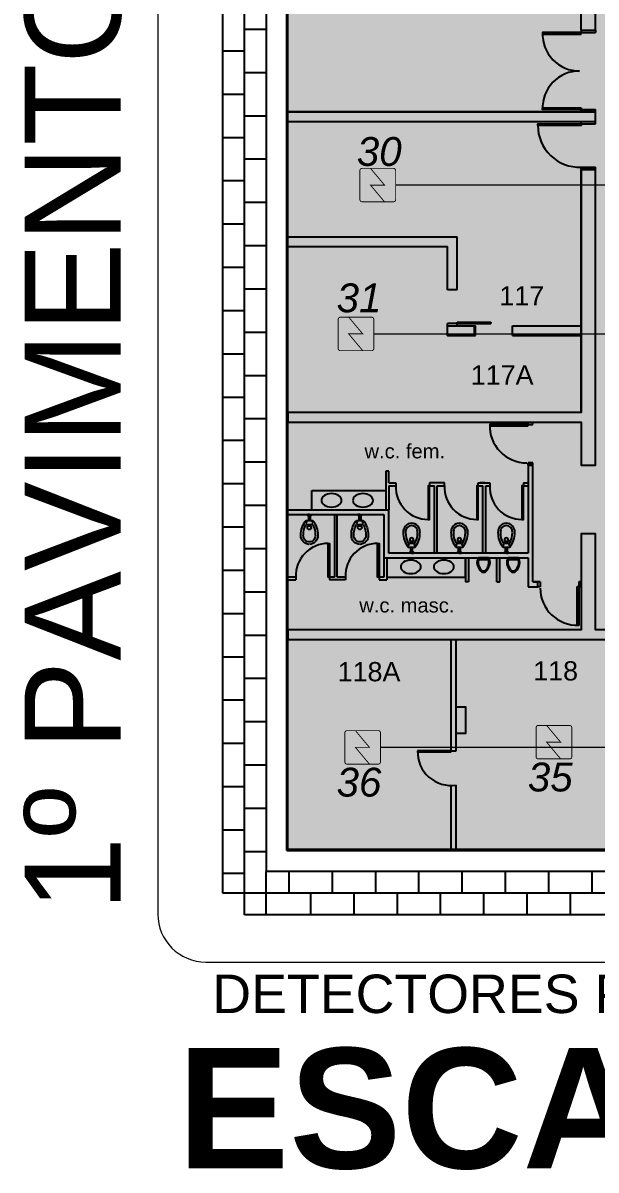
# Model space of a CAD drawing. Header units: metres. Extents: x -331 to 2982, y 362 to 2539.
# Drawn here: x 740.57 to 752.49, y 1545.86 to 1569.72 of the extents above; entities that cross this region are included whole.
import ezdxf
from ezdxf.enums import TextEntityAlignment as Align

# ---------------------------------------------------------------- set-up
doc = ezdxf.new("R2010")
doc.units = ezdxf.units.M
doc.layers.get('0').update_dxf_attribs({"color": 251})
doc.layers.add('_corredores', color=251, linetype='Continuous', plot=False)
doc.layers.add('_salas', color=251, linetype='Continuous', plot=False)
for name, color, linetype in [('ALV', 251, 'Continuous'), ('CX', 251, 'Continuous'), ('Det', 251, 'Continuous'), ('DET. FUMAÇA', 1, 'Continuous'), ('Div', 251, 'Continuous'), ('Est', 251, 'Continuous'), ('Mob', 251, 'Continuous'), ('SALAS NOVAS', 7, 'Continuous'), ('Texto_Salas', 251, 'Continuous'), ('vid', 251, 'Continuous')]:
    doc.layers.add(name, color=color, linetype=linetype)
doc.styles.add('ARIAL', font='arial.ttf')
doc.styles.add('DESTAQUE', font='arial.ttf', dxfattribs={"height": 0.4})
doc.styles.get("Standard").update_dxf_attribs({"font": 'arial.ttf', "height": 0.3})
doc.styles.add('X3G_ENTITY_1416AEE5', font='arial.ttf', dxfattribs={"height": 0.6})
doc.styles.add('X3G_ENTITY_1416AEEF', font='arial.ttf', dxfattribs={"height": 0.6})
doc.styles.add('X3G_ENTITY_1416AF03', font='arial.ttf', dxfattribs={"height": 0.6})
doc.styles.add('X3G_ENTITY_1416AF0D', font='arial.ttf', dxfattribs={"height": 0.6})
doc.styles.add('X3G_ENTITY_14219045', font='arialbd.ttf', dxfattribs={"height": 2.5})

# ---------------------------------------------------------------- blocks, each defined once
blk = doc.blocks.new('Detector de fumaça')
at = {"layer": 'DET. FUMAÇA', "linetype": 'Continuous', "lineweight": 15, "const_width": 0.0187}
blk.add_lwpolyline([(774.599, 539.816), (775.249, 539.816, -0.414214), (775.296, 539.769), (775.296, 539.167, -0.414214), (775.249, 539.12), (774.599, 539.12, -0.414214), (774.553, 539.167), (774.553, 539.769, -0.414214)], format="xyb", close=True, dxfattribs=at)
blk.add_lwpolyline([(774.773, 539.816), (775.064, 539.468), (774.773, 539.468), (775.064, 539.12)], dxfattribs=at)
blk = doc.blocks.new('VASO')
at = {"layer": 'Mob'}
for p, q in [((302.411, 172.354), (302.411, 172.494)), ((302.499, 172.354), (302.499, 172.494)), ((302.351, 172.465), (302.38, 172.465)), ((302.351, 172.383), (302.38, 172.383)), ((302.38, 172.465), (302.38, 172.383)), ((302.599, 172.444), (302.499, 172.444)), ((302.599, 172.404), (302.499, 172.404)), ((302.599, 172.444), (302.599, 172.455)), ((302.599, 172.404), (302.599, 172.444)), ((302.599, 172.404), (302.599, 172.393)), ((302.619, 172.464), (302.609, 172.464)), ((302.619, 172.383), (302.609, 172.383)), ((302.619, 172.424), (302.619, 172.464)), ((302.619, 172.424), (302.619, 172.383))]:
    blk.add_line(p, q, dxfattribs=at)
for centre in [(302.453, 172.486), (302.453, 172.362)]:
    blk.add_circle(centre, 0.00707, dxfattribs=at)
for centre, radius, start, end in [((302.178, 172.42), 0.179, 86.6811, 178.7962), ((302.178, 172.42), 0.129, 86.6811, 178.7962), ((302.205, 172.134), 0.464, 50.6979, 92.0637), ((302.205, 172.134), 0.414, 60.1325, 92.0637), ((302.178, 172.427), 0.179, 181.2038, 273.3189), ((302.178, 172.427), 0.129, 181.2038, 273.3189), ((302.205, 172.713), 0.464, 267.9363, 309.3021), ((302.205, 172.713), 0.414, 267.9363, 299.8675), ((302.349, 172.422), 0.043, 86.6811, 178.7962), ((302.349, 172.426), 0.043, 181.2038, 273.3189), ((302.609, 172.455), 0.00935, 90, 180), ((302.609, 172.393), 0.00935, 180, 270)]:
    blk.add_arc(centre, radius, start, end, dxfattribs=at)

msp = doc.modelspace()

# ---------------------------------------------------------------- hatches: boundary and pattern name
at = {"layer": '_corredores', "transparency": 33554508}
h = msp.add_hatch(color=256, dxfattribs=at)
h.dxf.hatch_style = 1
h.paths.add_polyline_path([(849.579, 1608.941), (849.579, 1612.216), (852.229, 1612.216), (852.229, 1614.651), (851.629, 1614.651), (851.629, 1624.564), (870.399, 1624.564), (870.399, 1626.4), (870.209, 1626.4), (870.209, 1626.597), (870.023, 1626.784), (866.324, 1626.785), (866.308, 1626.751), (866.204, 1626.834), (865.442, 1627.594), (864.014, 1627.594), (862.586, 1627.594), (861.776, 1626.785), (861.74, 1626.785), (861.736, 1626.784), (861.723, 1626.783), (861.705, 1626.783), (858.111, 1626.785), (857.764, 1626.438), (857.417, 1626.785), (853.824, 1626.785), (853.808, 1626.751), (853.704, 1626.834), (852.942, 1627.594), (851.514, 1627.594), (849.768, 1627.594), (849.768, 1626.834), (849.628, 1626.834), (849.628, 1629.914), (841.254, 1629.914), (841.254, 1628.074), (840.494, 1628.074), (840.494, 1627.116), (840.776, 1626.834), (840.394, 1626.452), (840.062, 1626.785), (836.454, 1626.785), (836.439, 1626.751), (836.334, 1626.834), (835.573, 1627.594), (834.144, 1627.594), (832.716, 1627.594), (831.906, 1626.785), (831.87, 1626.785), (831.867, 1626.784), (831.853, 1626.783), (831.835, 1626.783), (828.241, 1626.785), (827.894, 1626.438), (827.548, 1626.785), (823.954, 1626.785), (823.938, 1626.751), (823.834, 1626.834), (823.072, 1627.594), (821.644, 1627.594), (820.215, 1627.594), (819.405, 1626.785), (819.37, 1626.785), (819.366, 1626.784), (819.353, 1626.783), (819.335, 1626.783), (815.741, 1626.785), (815.394, 1626.438), (815.047, 1626.785), (811.454, 1626.785), (811.438, 1626.751), (811.334, 1626.834), (810.572, 1627.594), (809.144, 1627.594), (807.715, 1627.594), (806.906, 1626.785), (806.87, 1626.785), (806.866, 1626.784), (806.853, 1626.783), (806.835, 1626.783), (803.241, 1626.785), (802.894, 1626.438), (802.547, 1626.785), (798.954, 1626.785), (798.938, 1626.751), (798.834, 1626.834), (798.072, 1627.594), (796.644, 1627.594), (795.215, 1627.594), (794.406, 1626.785), (794.37, 1626.785), (794.366, 1626.784), (794.353, 1626.783), (794.335, 1626.783), (790.741, 1626.785), (790.394, 1626.438), (790.047, 1626.785), (786.454, 1626.785), (786.438, 1626.751), (786.334, 1626.834), (785.572, 1627.594), (784.144, 1627.594), (782.716, 1627.594), (781.906, 1626.785), (781.87, 1626.785), (781.866, 1626.784), (781.853, 1626.783), (781.835, 1626.783), (778.241, 1626.785), (777.894, 1626.438), (777.547, 1626.785), (773.954, 1626.785), (773.938, 1626.751), (773.834, 1626.834), (773.072, 1627.594), (771.644, 1627.594), (770.216, 1627.594), (769.406, 1626.785), (769.37, 1626.785), (769.367, 1626.784), (769.353, 1626.783), (769.335, 1626.783), (765.635, 1626.784), (765.449, 1626.597), (765.449, 1626.4), (765.259, 1626.4), (765.259, 1624.564), (770.104, 1624.564), (770.104, 1614.651), (770.414, 1614.651), (770.414, 1605.531), (765.029, 1605.531), (765.029, 1610.831), (763.829, 1610.831), (763.829, 1605.531), (755.929, 1605.531), (755.929, 1610.831), (754.829, 1610.831), (754.829, 1605.531), (746.079, 1605.531), (746.079, 1601.916), (748.449, 1601.916), (748.449, 1603.616), (748.049, 1603.616), (748.049, 1603.816), (754.474, 1603.816), (754.474, 1603.616), (754.149, 1603.616), (754.149, 1601.916), (754.474, 1601.916), (754.474, 1601.716), (754.474, 1601.191), (757.974, 1601.191), (757.974, 1603.591), (757.974, 1603.791), (768.029, 1603.791), (768.029, 1603.771), (768.834, 1603.771), (768.834, 1595.811), (768.004, 1595.811), (768.004, 1595.791), (762.364, 1595.791), (762.364, 1590.581), (754.174, 1590.581), (754.174, 1593.066), (752.499, 1593.066), (752.499, 1560.541), (752.299, 1560.541), (752.299, 1561.441), (751.199, 1561.441), (751.199, 1558.116), (752.299, 1558.116), (752.299, 1559.116), (752.499, 1559.116), (752.499, 1557.116), (755.419, 1557.116), (755.419, 1558.966), (753.924, 1558.966), (753.924, 1563.441), (754.189, 1563.441), (754.189, 1587.651), (760.824, 1587.651), (760.824, 1587.741), (768.929, 1587.741), (768.929, 1563.841), (770.329, 1563.841), (770.329, 1587.741), (771.929, 1587.741), (773.029, 1587.741), (775.879, 1587.741), (775.879, 1586.641), (777.179, 1586.641), (777.179, 1587.741), (788.779, 1587.741), (788.779, 1586.641), (790.079, 1586.641), (790.079, 1587.741), (802.329, 1587.741), (804.029, 1587.741), (844.979, 1587.741), (844.979, 1587.916), (845.279, 1587.916), (845.279, 1587.563), (845.279, 1563.241), (806.429, 1563.241), (806.429, 1563.441), (806.629, 1563.441), (806.629, 1565.791), (806.229, 1565.791), (806.229, 1585.191), (806.629, 1585.191), (806.629, 1587.541), (803.039, 1587.541), (803.039, 1576.841), (798.689, 1576.841), (796.094, 1576.841, -0.496898), (794.36, 1575.527), (793.559, 1573.063), (798.509, 1571.449), (798.509, 1560.721), (794.829, 1560.721), (794.829, 1560.541), (794.829, 1557.551), (801.129, 1557.551), (801.129, 1556.451), (802.329, 1556.451), (802.329, 1557.551), (805.229, 1557.551), (805.229, 1556.451), (806.429, 1556.451), (806.429, 1560.691), (845.279, 1560.691), (845.279, 1555.997), (846.404, 1555.997), (846.404, 1556.891), (846.054, 1556.891), (846.054, 1556.991), (846.454, 1556.991), (846.454, 1560.691), (849.204, 1560.691), (849.204, 1556.991), (849.604, 1556.991), (849.604, 1556.891), (849.254, 1556.891), (849.254, 1555.997), (850.479, 1555.997), (850.479, 1563.241), (849.579, 1563.241), (849.579, 1572.291), (849.579, 1575.941), (849.579, 1587.563), (849.579, 1588.141), (849.679, 1588.141), (849.679, 1587.991), (866.719, 1587.991), (870.339, 1587.991), (870.339, 1595.791), (866.429, 1595.791), (866.429, 1595.721), (852.429, 1595.721), (852.429, 1590.391), (849.579, 1590.391)])
h.paths.add_polyline_path([(845.139, 1595.841), (845.279, 1595.841), (845.279, 1590.341), (839.679, 1590.341), (775.879, 1590.341), (773.004, 1590.341), (773.004, 1595.811), (771.774, 1595.811), (771.774, 1603.766), (773.119, 1603.766), (773.119, 1603.821), (845.139, 1603.821)], flags=16)
h.paths.add_polyline_path([(846.026, 1605.531), (845.019, 1605.531), (845.019, 1609.931), (845.029, 1610.831), (843.829, 1610.831), (843.829, 1605.531), (835.029, 1605.531), (835.029, 1610.831), (833.829, 1610.831), (833.829, 1605.531), (825.029, 1605.531), (825.029, 1610.831), (823.829, 1610.831), (823.829, 1605.531), (815.029, 1605.531), (815.029, 1610.831), (813.829, 1610.831), (813.829, 1605.531), (805.029, 1605.531), (805.029, 1610.831), (803.829, 1610.831), (803.829, 1605.531), (795.029, 1605.531), (795.029, 1610.831), (793.829, 1610.831), (793.829, 1605.531), (785.029, 1605.531), (785.029, 1610.831), (783.829, 1610.831), (783.829, 1605.531), (775.029, 1605.531), (775.029, 1610.831), (773.999, 1610.831), (773.999, 1605.531), (773.214, 1605.531), (773.214, 1614.651), (773.144, 1614.651), (773.144, 1620.131), (775.164, 1620.131), (775.164, 1622.051), (773.644, 1622.051), (773.644, 1621.631), (773.184, 1621.631), (773.184, 1624.564), (845.949, 1624.563), (845.949, 1621.631), (845.489, 1621.631), (845.489, 1622.051), (843.989, 1622.051), (843.989, 1621.631), (843.969, 1620.131), (845.949, 1620.131), (845.949, 1614.651), (846.026, 1614.651)], flags=16)
h.paths.add_polyline_path([(865.19, 1593.806, -2.788173), (864.407, 1590.628), (864.569, 1590.706), (864.758, 1590.381), (866.058, 1591.278, -0.450063), (866.35, 1592.463), (865.616, 1593.862), (865.298, 1593.662)], flags=16)
h.paths.add_polyline_path([(845.264, 1626.452), (844.882, 1626.834), (845.264, 1627.216), (845.646, 1626.834)], flags=16)
h.paths.add_polyline_path([(851.514, 1626.452), (851.132, 1626.834), (851.514, 1627.216), (851.896, 1626.834)], flags=16)
h.paths.add_polyline_path([(834.144, 1626.452), (833.762, 1626.834), (834.144, 1627.216), (834.526, 1626.834)], flags=16)
h.paths.add_polyline_path([(864.014, 1626.452), (863.632, 1626.834), (864.014, 1627.216), (864.396, 1626.834)], flags=16)
h.paths.add_polyline_path([(821.644, 1626.452), (821.262, 1626.834), (821.644, 1627.216), (822.026, 1626.834)], flags=16)
h.paths.add_polyline_path([(809.526, 1626.834), (809.144, 1626.452), (808.762, 1626.834), (809.144, 1627.216)], flags=16)
h.paths.add_polyline_path([(797.026, 1626.834), (796.644, 1626.452), (796.262, 1626.834), (796.644, 1627.216)], flags=16)
h.paths.add_polyline_path([(784.526, 1626.834), (784.144, 1626.452), (783.762, 1626.834), (784.144, 1627.216)], flags=16)
h.paths.add_polyline_path([(772.026, 1626.834), (771.644, 1626.452), (771.262, 1626.834), (771.644, 1627.216)], flags=16)
h.paths.add_polyline_path([(767.575, 1593.944), (767.428, 1593.841), (767.223, 1594.085), (766.329, 1593.191, -0.414214), (766.329, 1592.392), (767.223, 1591.497), (767.428, 1591.741), (767.575, 1591.638, -3.171595)], flags=16)
at = {"layer": '_salas', "transparency": 33554559}
h = msp.add_hatch(color=256, dxfattribs=at)
h.dxf.hatch_style = 1
h.paths.add_polyline_path([(746.067, 1552.512), (773.017, 1552.512), (773.017, 1550.722), (773.217, 1550.722), (773.217, 1566.522), (773.017, 1566.522), (773.017, 1563.422), (770.517, 1563.422), (770.517, 1563.822), (770.317, 1563.822), (768.917, 1563.822), (768.917, 1587.722), (760.812, 1587.722), (760.812, 1587.632), (760.812, 1587.522), (762.307, 1587.522), (762.317, 1563.422), (757.857, 1563.422), (757.857, 1560.547), (753.912, 1560.547), (753.912, 1558.947), (755.407, 1558.947), (755.407, 1557.097), (752.487, 1557.097), (752.487, 1559.097), (752.287, 1559.097), (752.287, 1558.097), (751.187, 1558.097), (751.187, 1561.422), (752.287, 1561.422), (752.287, 1560.522), (752.487, 1560.522), (752.487, 1593.047), (754.162, 1593.047), (754.462, 1593.047), (754.462, 1593.247), (744.437, 1593.247), (744.437, 1593.047), (746.067, 1593.047)])
h = msp.add_hatch(color=256, dxfattribs=at)
h.dxf.hatch_style = 1
h.paths.add_polyline_path([(746.079, 1552.531), (773.029, 1552.531), (773.029, 1550.741), (773.229, 1550.741), (773.229, 1566.541), (773.029, 1566.541), (773.029, 1563.441), (770.529, 1563.441), (770.529, 1563.841), (770.329, 1563.841), (768.929, 1563.841), (768.929, 1587.741), (760.824, 1587.741), (760.824, 1587.651), (760.824, 1587.541), (762.319, 1587.541), (762.329, 1563.441), (757.869, 1563.441), (757.869, 1560.566), (753.924, 1560.566), (753.924, 1558.966), (755.419, 1558.966), (755.419, 1557.116), (752.499, 1557.116), (752.499, 1559.116), (752.299, 1559.116), (752.299, 1558.116), (751.199, 1558.116), (751.199, 1561.441), (752.299, 1561.441), (752.299, 1560.541), (752.499, 1560.541), (752.499, 1593.066), (754.174, 1593.066), (754.474, 1593.066), (754.474, 1593.266), (744.449, 1593.266), (744.449, 1593.066), (746.079, 1593.066)])

# ---------------------------------------------------------------- linework, layer by layer
at = {"lineweight": 0}
msp.add_lwpolyline([(773.029, 1552.531), (746.079, 1552.531), (746.079, 1593.066)], dxfattribs=at)
at = {"color": 251}
msp.add_lwpolyline([(773.029, 1552.531), (746.079, 1552.531), (746.079, 1593.066)], dxfattribs=at)
at = {"layer": 'ALV', "color": 251}
for p, q in [((752.179, 1569.571), (752.179, 1574.021)), ((752.479, 1569.571), (752.479, 1574.021)), ((746.079, 1567.871), (752.479, 1567.871)), ((752.479, 1567.871), (746.079, 1567.871)), ((752.479, 1567.671), (752.479, 1567.871)), ((752.479, 1567.671), (752.479, 1567.871)), ((746.079, 1567.671), (752.479, 1567.671)), ((746.079, 1567.671), (752.479, 1567.671)), ((752.179, 1561.621), (752.179, 1566.671)), ((752.479, 1560.521), (752.479, 1566.671)), ((751.179, 1560.521), (751.079, 1560.521)), ((751.079, 1560.521), (751.079, 1560.196)), ((751.079, 1560.521), (751.179, 1560.521)), ((751.179, 1560.521), (751.079, 1560.521)), ((751.079, 1560.521), (751.079, 1560.196)), ((751.179, 1558.096), (751.179, 1560.521)), ((751.179, 1558.096), (751.179, 1560.521)), ((751.079, 1560.196), (751.079, 1558.696)), ((751.079, 1560.196), (751.079, 1558.696)), ((746.079, 1559.596), (748.179, 1559.596)), ((746.079, 1559.496), (748.079, 1559.496)), ((748.079, 1559.496), (748.079, 1558.596)), ((748.179, 1558.696), (748.179, 1559.596)), ((752.479, 1559.096), (752.179, 1559.096)), ((748.079, 1558.596), (751.079, 1558.596)), ((751.079, 1558.696), (748.179, 1558.696)), ((751.079, 1558.596), (751.079, 1557.996)), ((751.179, 1558.096), (751.279, 1558.096)), ((751.279, 1558.096), (751.179, 1558.096)), ((751.279, 1557.996), (751.279, 1558.096)), ((751.279, 1557.996), (751.279, 1558.096)), ((751.079, 1557.996), (751.279, 1557.996)), ((751.079, 1557.996), (751.279, 1557.996)), ((749.479, 1554.581), (749.479, 1556.896)), ((749.579, 1554.581), (749.579, 1556.896)), ((749.479, 1554.581), (749.579, 1554.581)), ((749.479, 1554.561), (749.479, 1554.581)), ((749.479, 1552.531), (749.479, 1553.861)), ((749.579, 1552.531), (749.579, 1553.868))]:
    msp.add_line(p, q, dxfattribs=at)
at = {"layer": 'ALV', "color": 251, "ltscale": 0.8}
msp.add_line((752.179, 1569.571), (752.479, 1569.571), dxfattribs=at)
at = {"layer": 'ALV', "color": 251, "linetype": 'ByBlock', "ltscale": 0.8}
msp.add_line((752.179, 1569.571), (752.479, 1569.571), dxfattribs=at)
at = {"layer": 'ALV', "color": 251}
for points in [[(752.479, 1566.671), (752.179, 1566.671), (752.179, 1561.621), (746.079, 1561.621), (746.079, 1561.421), (752.179, 1561.421), (752.179, 1560.521), (752.479, 1560.521)], [(753.104, 1557.096), (752.479, 1557.096), (752.479, 1559.096), (752.179, 1559.096), (752.179, 1557.096), (746.079, 1557.096), (746.079, 1556.896), (752.479, 1556.896), (753.104, 1556.896)]]:
    msp.add_lwpolyline(points, close=True, dxfattribs=at)
at = {"layer": 'CX', "color": 251, "ltscale": 0.8}
for p, q in [((752.179, 1569.571), (752.179, 1569.521)), ((752.179, 1569.521), (752.479, 1569.521)), ((752.479, 1569.571), (752.479, 1569.521)), ((752.179, 1567.921), (752.479, 1567.921)), ((752.179, 1567.871), (752.179, 1567.921)), ((752.479, 1567.871), (752.479, 1567.921)), ((752.179, 1567.621), (752.179, 1567.671)), ((752.179, 1567.621), (752.479, 1567.621)), ((752.479, 1567.621), (752.479, 1567.671)), ((752.179, 1566.721), (752.479, 1566.721)), ((752.179, 1566.671), (752.179, 1566.721)), ((752.179, 1566.671), (752.479, 1566.671)), ((752.179, 1566.671), (752.479, 1566.671)), ((752.479, 1566.671), (752.479, 1566.721)), ((749.604, 1563.501), (750.304, 1563.501)), ((749.604, 1563.501), (749.604, 1563.471)), ((749.604, 1563.471), (750.304, 1563.471)), ((750.304, 1563.501), (750.304, 1563.471)), ((751.079, 1561.371), (751.079, 1561.421)), ((751.179, 1561.371), (751.179, 1561.421)), ((751.329, 1558.096), (751.279, 1558.096)), ((752.179, 1558.096), (752.129, 1558.096)), ((751.329, 1557.996), (751.279, 1557.996)), ((752.179, 1557.996), (752.129, 1557.996)), ((749.479, 1554.581), (748.779, 1554.581)), ((748.779, 1554.561), (749.479, 1554.561))]:
    msp.add_line(p, q, dxfattribs=at)
at = {"layer": 'CX', "color": 251}
for p, q in [((751.079, 1561.371), (751.179, 1561.371)), ((751.179, 1560.571), (751.079, 1560.571)), ((751.079, 1560.521), (751.079, 1560.571)), ((751.079, 1560.571), (751.179, 1560.571)), ((751.179, 1560.521), (751.179, 1560.571)), ((751.329, 1558.096), (751.329, 1557.996)), ((752.129, 1558.096), (752.129, 1557.996)), ((752.129, 1558.096), (752.129, 1557.996)), ((752.179, 1557.996), (752.179, 1558.096))]:
    msp.add_line(p, q, dxfattribs=at)
at = {"layer": 'CX', "color": 251, "ltscale": 8}
for points in [[(752.179, 1569.49), (752.179, 1569.52), (751.379, 1569.52), (751.379, 1569.49)], [(752.179, 1567.952), (752.179, 1567.922), (751.379, 1567.922), (751.379, 1567.952)], [(751.079, 1561.342), (751.079, 1561.372), (750.279, 1561.372), (750.279, 1561.342)], [(749.029, 1560.096), (748.999, 1560.096), (748.999, 1559.396), (749.029, 1559.396)], [(750.039, 1560.096), (750.009, 1560.096), (750.009, 1559.396), (750.039, 1559.396)], [(750.979, 1560.096), (750.949, 1560.096), (750.949, 1559.396), (750.979, 1559.396)], [(746.949, 1558.196), (746.919, 1558.196), (746.919, 1558.896), (746.949, 1558.896)], [(747.979, 1558.196), (747.949, 1558.196), (747.949, 1558.896), (747.979, 1558.896)], [(752.099, 1557.997), (752.129, 1557.997), (752.129, 1557.197), (752.099, 1557.197)]]:
    msp.add_lwpolyline(points, close=True, dxfattribs=at)
at = {"layer": 'CX', "color": 251, "ltscale": 0.8}
msp.add_lwpolyline([(752.179, 1567.621), (752.179, 1567.591), (751.279, 1567.591), (751.279, 1567.621)], close=True, dxfattribs=at)
at = {"layer": 'CX', "color": 251, "ltscale": 8}
for centre, radius, start, end in [((752.149, 1569.491), 0.771, 177.8106, 270), ((752.149, 1567.951), 0.771, 90, 182.1894), ((751.049, 1561.342), 0.771, 177.8106, 270), ((748.999, 1560.067), 0.671, 177.4911, 270), ((750.009, 1560.067), 0.671, 177.4911, 270), ((750.949, 1560.067), 0.671, 177.4911, 270), ((746.919, 1558.225), 0.671, 90, 182.5089), ((747.949, 1558.225), 0.671, 90, 182.5089), ((752.1, 1557.967), 0.771, 180, 272.1894)]:
    msp.add_arc(centre, radius, start, end, dxfattribs=at)
at = {"layer": 'CX', "color": 251, "ltscale": 0.8}
for centre, radius, start, end in [((752.15, 1567.591), 0.871, 180, 271.942), ((749.479, 1554.561), 0.7, 178.3628, 278.2132)]:
    msp.add_arc(centre, radius, start, end, dxfattribs=at)
at = {"layer": 'Det', "color": 251}
for p, q in [((744.729, 1551.621), (744.729, 1593.046)), ((745.179, 1551.621), (745.179, 1593.046)), ((745.629, 1593.046), (745.629, 1552.071)), ((744.729, 1569.591), (744.729, 1569.591)), ((745.179, 1569.591), (745.629, 1569.591)), ((744.729, 1569.141), (745.179, 1569.141)), ((744.729, 1568.691), (744.729, 1568.691)), ((745.179, 1568.691), (745.629, 1568.691)), ((744.729, 1568.241), (745.179, 1568.241)), ((744.729, 1567.791), (744.729, 1567.791)), ((745.179, 1567.791), (745.629, 1567.791)), ((744.729, 1567.341), (745.179, 1567.341)), ((744.729, 1566.891), (744.729, 1566.891)), ((745.179, 1566.891), (745.629, 1566.891)), ((744.729, 1566.441), (745.179, 1566.441)), ((744.729, 1565.991), (744.729, 1565.991)), ((745.179, 1565.991), (745.629, 1565.991)), ((744.729, 1565.541), (745.179, 1565.541)), ((744.729, 1565.091), (744.729, 1565.091)), ((745.179, 1565.091), (745.629, 1565.091)), ((744.729, 1564.641), (745.179, 1564.641)), ((744.729, 1564.191), (744.729, 1564.191)), ((745.179, 1564.191), (745.629, 1564.191)), ((744.729, 1563.741), (745.179, 1563.741)), ((744.729, 1563.291), (744.729, 1563.291)), ((745.179, 1563.291), (745.629, 1563.291)), ((744.729, 1562.841), (745.179, 1562.841)), ((744.729, 1562.391), (744.729, 1562.391)), ((745.179, 1562.391), (745.629, 1562.391)), ((744.729, 1561.941), (745.179, 1561.941)), ((744.729, 1561.491), (744.729, 1561.491)), ((745.179, 1561.491), (745.629, 1561.491)), ((744.729, 1561.041), (745.179, 1561.041)), ((744.729, 1560.591), (744.729, 1560.591)), ((745.179, 1560.591), (745.629, 1560.591)), ((744.729, 1560.141), (745.179, 1560.141)), ((744.729, 1559.691), (744.729, 1559.691)), ((745.179, 1559.691), (745.629, 1559.691)), ((744.729, 1559.241), (745.179, 1559.241)), ((744.729, 1558.791), (744.729, 1558.791)), ((745.179, 1558.791), (745.629, 1558.791)), ((744.729, 1558.341), (745.179, 1558.341)), ((744.729, 1557.891), (744.729, 1557.891)), ((745.179, 1557.891), (745.629, 1557.891)), ((744.729, 1557.441), (745.179, 1557.441)), ((744.729, 1556.991), (744.729, 1556.991)), ((745.179, 1556.991), (745.629, 1556.991)), ((744.729, 1556.541), (745.179, 1556.541)), ((744.729, 1556.091), (744.729, 1556.091)), ((745.179, 1556.091), (745.629, 1556.091)), ((744.729, 1555.641), (745.179, 1555.641)), ((744.729, 1555.191), (744.729, 1555.191)), ((745.179, 1555.191), (745.629, 1555.191)), ((744.729, 1554.741), (745.179, 1554.741)), ((744.729, 1554.291), (744.729, 1554.291)), ((745.179, 1554.291), (745.629, 1554.291)), ((744.729, 1553.841), (745.179, 1553.841)), ((744.729, 1553.391), (744.729, 1553.391)), ((745.179, 1553.391), (745.629, 1553.391)), ((744.729, 1552.941), (745.179, 1552.941)), ((744.729, 1552.491), (744.729, 1552.491)), ((745.179, 1552.491), (745.629, 1552.491)), ((744.729, 1552.041), (745.179, 1552.041)), ((773.009, 1552.071), (745.629, 1552.071)), ((745.629, 1551.621), (745.629, 1552.071)), ((746.109, 1551.621), (746.109, 1552.071)), ((747.009, 1551.621), (747.009, 1552.071)), ((747.909, 1551.621), (747.909, 1552.071)), ((748.809, 1551.621), (748.809, 1552.071)), ((749.709, 1551.621), (749.709, 1552.071)), ((750.609, 1551.621), (750.609, 1552.071)), ((751.509, 1551.621), (751.509, 1552.071)), ((752.409, 1551.621), (752.409, 1552.071)), ((745.179, 1551.621), (744.729, 1551.621)), ((744.729, 1551.591), (744.729, 1551.591)), ((745.179, 1551.171), (745.179, 1551.621)), ((745.629, 1551.621), (745.179, 1551.621)), ((773.009, 1551.621), (745.629, 1551.621)), ((745.629, 1551.171), (745.629, 1551.621)), ((746.559, 1551.171), (746.559, 1551.621)), ((747.459, 1551.171), (747.459, 1551.621)), ((748.359, 1551.171), (748.359, 1551.621)), ((749.259, 1551.171), (749.259, 1551.621)), ((750.159, 1551.171), (750.159, 1551.621)), ((751.059, 1551.171), (751.059, 1551.621)), ((751.959, 1551.171), (751.959, 1551.621)), ((773.009, 1551.171), (745.179, 1551.171)), ((745.209, 1551.171), (745.209, 1551.171)), ((746.109, 1551.171), (746.109, 1551.171)), ((747.009, 1551.171), (747.009, 1551.171)), ((747.909, 1551.171), (747.909, 1551.171)), ((748.809, 1551.171), (748.809, 1551.171)), ((749.709, 1551.171), (749.709, 1551.171)), ((750.609, 1551.171), (750.609, 1551.171)), ((751.509, 1551.171), (751.509, 1551.171)), ((752.409, 1551.171), (752.409, 1551.171))]:
    msp.add_line(p, q, dxfattribs=at)
at = {"layer": 'Div', "color": 230, "linetype": 'Continuous', "lineweight": 0}
for p, q in [((743.378, 1614.343), (743.378, 1551.189)), ((744.378, 1550.189), (774.416, 1550.19))]:
    msp.add_line(p, q, dxfattribs=at)
at = {"layer": 'Div', "color": 150, "linetype": 'Continuous', "lineweight": 0}
for p, q in [((752.926, 1566.349), (748.323, 1566.349)), ((747.871, 1563.253), (753.317, 1563.253)), ((756.4, 1554.655), (748.01, 1554.655))]:
    msp.add_line(p, q, dxfattribs=at)
at = {"layer": 'Div', "lineweight": 0, "ltscale": 0.8}
for p, q in [((746.079, 1565.271), (749.604, 1565.271)), ((749.604, 1564.171), (749.604, 1565.271)), ((746.079, 1565.071), (749.404, 1565.071)), ((749.404, 1564.171), (749.404, 1565.071)), ((749.604, 1564.171), (749.404, 1564.171)), ((749.404, 1563.221), (749.404, 1563.471)), ((749.604, 1563.471), (749.404, 1563.471)), ((749.604, 1563.421), (749.604, 1563.501)), ((749.604, 1563.421), (749.604, 1563.471)), ((749.604, 1563.421), (749.984, 1563.421)), ((749.984, 1563.221), (749.984, 1563.421)), ((750.754, 1563.421), (752.179, 1563.421)), ((750.754, 1563.221), (750.754, 1563.421)), ((749.404, 1563.221), (749.984, 1563.221)), ((750.754, 1563.221), (752.179, 1563.221)), ((749.339, 1560.096), (749.339, 1560.156)), ((750.039, 1560.096), (750.039, 1560.156)), ((749.779, 1558.596), (749.779, 1558.096)), ((749.839, 1558.596), (749.839, 1558.096)), ((750.429, 1558.096), (750.429, 1558.596)), ((750.489, 1558.096), (750.489, 1558.596)), ((749.839, 1558.096), (749.779, 1558.096)), ((750.429, 1558.096), (750.489, 1558.096))]:
    msp.add_line(p, q, dxfattribs=at)
at = {"layer": 'Div', "color": 251, "ltscale": 0.8}
for p, q in [((746.079, 1565.271), (749.604, 1565.271)), ((749.604, 1564.171), (749.604, 1565.271)), ((746.079, 1565.071), (749.404, 1565.071)), ((749.404, 1564.171), (749.404, 1565.071)), ((749.604, 1564.171), (749.404, 1564.171)), ((749.404, 1563.221), (749.404, 1563.471)), ((749.604, 1563.471), (749.404, 1563.471)), ((749.604, 1563.421), (749.604, 1563.501)), ((749.604, 1563.421), (749.604, 1563.471)), ((749.604, 1563.421), (749.984, 1563.421)), ((749.984, 1563.221), (749.984, 1563.421)), ((750.754, 1563.421), (752.179, 1563.421)), ((750.754, 1563.221), (750.754, 1563.421)), ((749.404, 1563.221), (749.984, 1563.221)), ((750.754, 1563.221), (752.179, 1563.221)), ((749.339, 1560.096), (749.339, 1560.156)), ((750.039, 1560.096), (750.039, 1560.156)), ((749.779, 1558.596), (749.779, 1558.096)), ((749.839, 1558.596), (749.839, 1558.096)), ((750.429, 1558.096), (750.429, 1558.596)), ((750.489, 1558.096), (750.489, 1558.596)), ((749.839, 1558.096), (749.779, 1558.096)), ((750.429, 1558.096), (750.489, 1558.096))]:
    msp.add_line(p, q, dxfattribs=at)
at = {"layer": 'Div', "lineweight": 0}
for p, q in [((748.179, 1560.396), (748.119, 1560.396)), ((748.119, 1560.396), (748.119, 1559.596)), ((748.179, 1560.156), (748.179, 1560.396)), ((748.179, 1560.156), (748.279, 1560.156)), ((748.179, 1560.156), (748.329, 1560.156)), ((748.179, 1560.096), (748.329, 1560.096)), ((748.179, 1560.096), (748.179, 1559.597)), ((748.329, 1560.156), (748.329, 1560.096)), ((749.339, 1560.156), (749.029, 1560.156)), ((749.029, 1560.156), (749.029, 1560.096)), ((749.029, 1560.096), (749.129, 1560.096)), ((749.129, 1558.696), (749.129, 1560.096)), ((749.189, 1560.096), (749.339, 1560.096)), ((749.189, 1558.696), (749.189, 1560.096)), ((750.039, 1560.156), (750.279, 1560.156)), ((750.039, 1560.096), (750.139, 1560.096)), ((750.179, 1560.156), (750.079, 1560.156)), ((750.139, 1558.696), (750.139, 1560.096)), ((750.199, 1560.096), (750.279, 1560.096)), ((750.199, 1558.696), (750.199, 1560.096)), ((750.279, 1560.156), (750.279, 1560.096)), ((750.979, 1560.156), (750.979, 1560.096)), ((750.979, 1560.156), (751.079, 1560.156)), ((750.979, 1560.096), (751.079, 1560.096)), ((747.049, 1559.496), (747.049, 1558.196)), ((747.109, 1558.196), (747.109, 1559.496)), ((748.079, 1558.596), (748.079, 1558.196)), ((748.139, 1558.596), (748.139, 1558.136)), ((746.249, 1558.196), (746.079, 1558.196)), ((746.079, 1558.136), (746.249, 1558.136)), ((746.249, 1558.199), (746.249, 1558.136)), ((746.949, 1558.196), (746.949, 1558.136)), ((747.049, 1558.196), (746.949, 1558.196)), ((747.279, 1558.136), (746.949, 1558.136)), ((747.279, 1558.196), (747.109, 1558.196)), ((747.279, 1558.196), (747.279, 1558.136)), ((748.079, 1558.196), (747.979, 1558.196)), ((747.979, 1558.196), (747.979, 1558.136)), ((747.979, 1558.136), (748.139, 1558.136))]:
    msp.add_line(p, q, dxfattribs=at)
at = {"layer": 'Div', "color": 251}
for p, q in [((748.179, 1560.396), (748.119, 1560.396)), ((748.119, 1560.396), (748.119, 1559.596)), ((748.179, 1560.156), (748.179, 1560.396)), ((748.179, 1560.156), (748.279, 1560.156)), ((748.179, 1560.156), (748.329, 1560.156)), ((748.179, 1560.096), (748.329, 1560.096)), ((748.179, 1560.096), (748.179, 1559.597)), ((748.329, 1560.156), (748.329, 1560.096)), ((749.339, 1560.156), (749.029, 1560.156)), ((749.029, 1560.156), (749.029, 1560.096)), ((749.029, 1560.096), (749.129, 1560.096)), ((749.129, 1558.696), (749.129, 1560.096)), ((749.189, 1560.096), (749.339, 1560.096)), ((749.189, 1558.696), (749.189, 1560.096)), ((750.039, 1560.156), (750.279, 1560.156)), ((750.039, 1560.096), (750.139, 1560.096)), ((750.179, 1560.156), (750.079, 1560.156)), ((750.139, 1558.696), (750.139, 1560.096)), ((750.199, 1560.096), (750.279, 1560.096)), ((750.199, 1558.696), (750.199, 1560.096)), ((750.279, 1560.156), (750.279, 1560.096)), ((750.979, 1560.156), (750.979, 1560.096)), ((750.979, 1560.156), (751.079, 1560.156)), ((750.979, 1560.096), (751.079, 1560.096)), ((747.049, 1559.496), (747.049, 1558.196)), ((747.109, 1558.196), (747.109, 1559.496)), ((748.079, 1558.596), (748.079, 1558.196)), ((748.139, 1558.596), (748.139, 1558.136)), ((746.249, 1558.196), (746.079, 1558.196)), ((746.079, 1558.136), (746.249, 1558.136)), ((746.249, 1558.199), (746.249, 1558.136)), ((746.949, 1558.196), (746.949, 1558.136)), ((747.049, 1558.196), (746.949, 1558.196)), ((747.279, 1558.136), (746.949, 1558.136)), ((747.279, 1558.196), (747.109, 1558.196)), ((747.279, 1558.196), (747.279, 1558.136)), ((748.079, 1558.196), (747.979, 1558.196)), ((747.979, 1558.196), (747.979, 1558.136)), ((747.979, 1558.136), (748.139, 1558.136))]:
    msp.add_line(p, q, dxfattribs=at)
at = {"layer": 'Div', "color": 230, "linetype": 'Continuous', "lineweight": 0}
msp.add_arc((744.378, 1551.189), 1, 180, 270, dxfattribs=at)
at = {"layer": 'Est', "color": 251}
for points in [[(749.954, 1563.221), (749.404, 1563.221), (749.404, 1563.421), (749.954, 1563.421)], [(749.579, 1554.946), (749.579, 1555.496), (749.779, 1555.496), (749.779, 1554.946)]]:
    msp.add_lwpolyline(points, close=True, dxfattribs=at)
at = {"layer": 'Mob', "color": 251}
for p, q in [((746.579, 1559.996), (748.119, 1559.996)), ((746.579, 1559.596), (746.579, 1559.996)), ((748.139, 1558.196), (749.779, 1558.196))]:
    msp.add_line(p, q, dxfattribs=at)
at = {"layer": 'Mob', "color": 251, "ltscale": 0.8}
msp.add_line((749.779, 1558.196), (749.779, 1558.596), dxfattribs=at)
at = {"layer": 'Mob', "color": 251}
for points in [[(750.182, 1558.301, 0.172667), (750.19, 1558.304, 0.12785), (750.264, 1558.406, 0.259672), (750.266, 1558.586, 0.273963), (750.249, 1558.596), (750.054, 1558.596, 0.273963), (750.037, 1558.586, 0.259672), (750.038, 1558.406, 0.12785), (750.113, 1558.304, 0.172667), (750.121, 1558.301)], [(750.174, 1558.324, 0.18231), (750.181, 1558.327, 0.118359), (750.243, 1558.414, 0.207423), (750.258, 1558.543, 0.331444), (750.24, 1558.557), (750.063, 1558.557, 0.331444), (750.044, 1558.543, 0.207423), (750.06, 1558.414, 0.118359), (750.121, 1558.327, 0.18231), (750.129, 1558.324)], [(750.8, 1558.301, 0.172667), (750.807, 1558.304, 0.12785), (750.882, 1558.406, 0.259672), (750.883, 1558.586, 0.273963), (750.866, 1558.596), (750.672, 1558.596, 0.273963), (750.655, 1558.586, 0.259672), (750.656, 1558.406, 0.12785), (750.731, 1558.304, 0.172667), (750.738, 1558.301)], [(750.791, 1558.324, 0.18231), (750.799, 1558.327, 0.118359), (750.861, 1558.414, 0.207423), (750.876, 1558.543, 0.331444), (750.858, 1558.557), (750.681, 1558.557, 0.331444), (750.662, 1558.543, 0.207423), (750.678, 1558.414, 0.118359), (750.739, 1558.327, 0.18231), (750.747, 1558.324)]]:
    msp.add_lwpolyline(points, format="xyb", close=True, dxfattribs=at)
at = {"layer": 'Mob', "color": 251, "extrusion": (0, 0, -1)}
for centre in [(746.99, 1559.791), (747.644, 1559.791), (748.638, 1558.408), (749.326, 1558.408)]:
    msp.add_ellipse(centre, major_axis=(-0.21, 0), ratio=0.666667, dxfattribs=at)
at = {"layer": 'vid', "color": 251}
for p, q in [((746.059, 1552.511), (746.059, 1593.046)), ((746.079, 1552.531), (746.079, 1593.046)), ((746.059, 1552.511), (773.009, 1552.511)), ((746.079, 1552.531), (773.009, 1552.531))]:
    msp.add_line(p, q, dxfattribs=at)

# ---------------------------------------------------------------- block references
at = {"layer": 'DET. FUMAÇA', "linetype": 'Continuous', "lineweight": 0}
for p in [(-26.973, 1026.881), (-27.425, 1023.785), (-27.286, 1015.187), (-23.309, 1015.294)]:
    msp.add_blockref('Detector de fumaça', p, dxfattribs=at)
at = {"layer": 'Mob', "color": 251, "xscale": -1, "rotation": 270}
for p in [(574.105, 1256.877), (575.155, 1256.877)]:
    msp.add_blockref('VASO', p, dxfattribs=at)
at = {"layer": 'Mob', "color": 251, "rotation": 270}
for p in [(576.232, 1861.315), (577.225, 1861.315), (578.202, 1861.315)]:
    msp.add_blockref('VASO', p, dxfattribs=at)

# ---------------------------------------------------------------- texts
at = {"layer": 'Div', "color": 5, "linetype": 'Continuous', "lineweight": 0, "true_color": 0x0000ff, "char_height": 0.6, "attachment_point": 1}
for s, insert, style in [('{\\fArial|b0|i1|c0|p34;30}', (747.516, 1567.347), 'X3G_ENTITY_1416AF0D'), ('{\\fArial|b0|i1|c0|p34;31}', (747.096, 1564.303), 'X3G_ENTITY_1416AF03'), ('{\\fArial|b0|i1|c0|p34;35}', (751.072, 1554.338), 'X3G_ENTITY_1416AEE5'), ('{\\fArial|b0|i1|c0|p34;36}', (747.095, 1554.231), 'X3G_ENTITY_1416AEEF')]:
    msp.add_mtext_dynamic_manual_height_columns(s, width=13.3188, gutter_width=2.5, heights=[0], dxfattribs=dict(at, insert=insert, style=style))
at = {"layer": 'Div', "color": 230, "linetype": 'Continuous', "lineweight": 0, "insert": (744.511, 1549.929), "char_height": 0.8, "attachment_point": 1}
msp.add_mtext_dynamic_manual_height_columns('DETECTORES PERTENCENTES AO LAÇO 8', width=27.20388, gutter_width=2.5, heights=[0], dxfattribs=at)
at = {"layer": 'SALAS NOVAS', "color": 251}
for s, height, style, p in [('117', 0.4, 'DESTAQUE', (750.946, 1563.846)), ('117A', 0.4, 'DESTAQUE', (750.538, 1562.199)), ('118A', 0.4, 'DESTAQUE', (747.77, 1556.029)), ('118', 0.4, 'DESTAQUE', (751.65, 1556.046)), ('ESCALA 1:125', 2.5, 'X3G_ENTITY_14219045', (755.913, 1545.9))]:
    msp.add_text(s, height=height, dxfattribs=dict(at, style=style)).set_placement(p, align=Align.CENTER)
at = {"layer": 'Texto_Salas', "color": 251, "style": 'DESTAQUE'}
for s, p in [('w.c. fem.', (748.514, 1560.665)), ('w.c. masc.', (748.556, 1557.46))]:
    msp.add_text(s, height=0.3, dxfattribs=at).set_placement(p, align=Align.CENTER)
at = {"layer": 'Texto_Salas', "color": 251, "insert": (742.635, 1561.146), "char_height": 2, "width": 19.86522, "attachment_point": 8, "rotation": 90, "style": 'ARIAL'}
msp.add_mtext('1º PAVIMENTO', dxfattribs=at)

doc.saveas('drawing.dxf')
